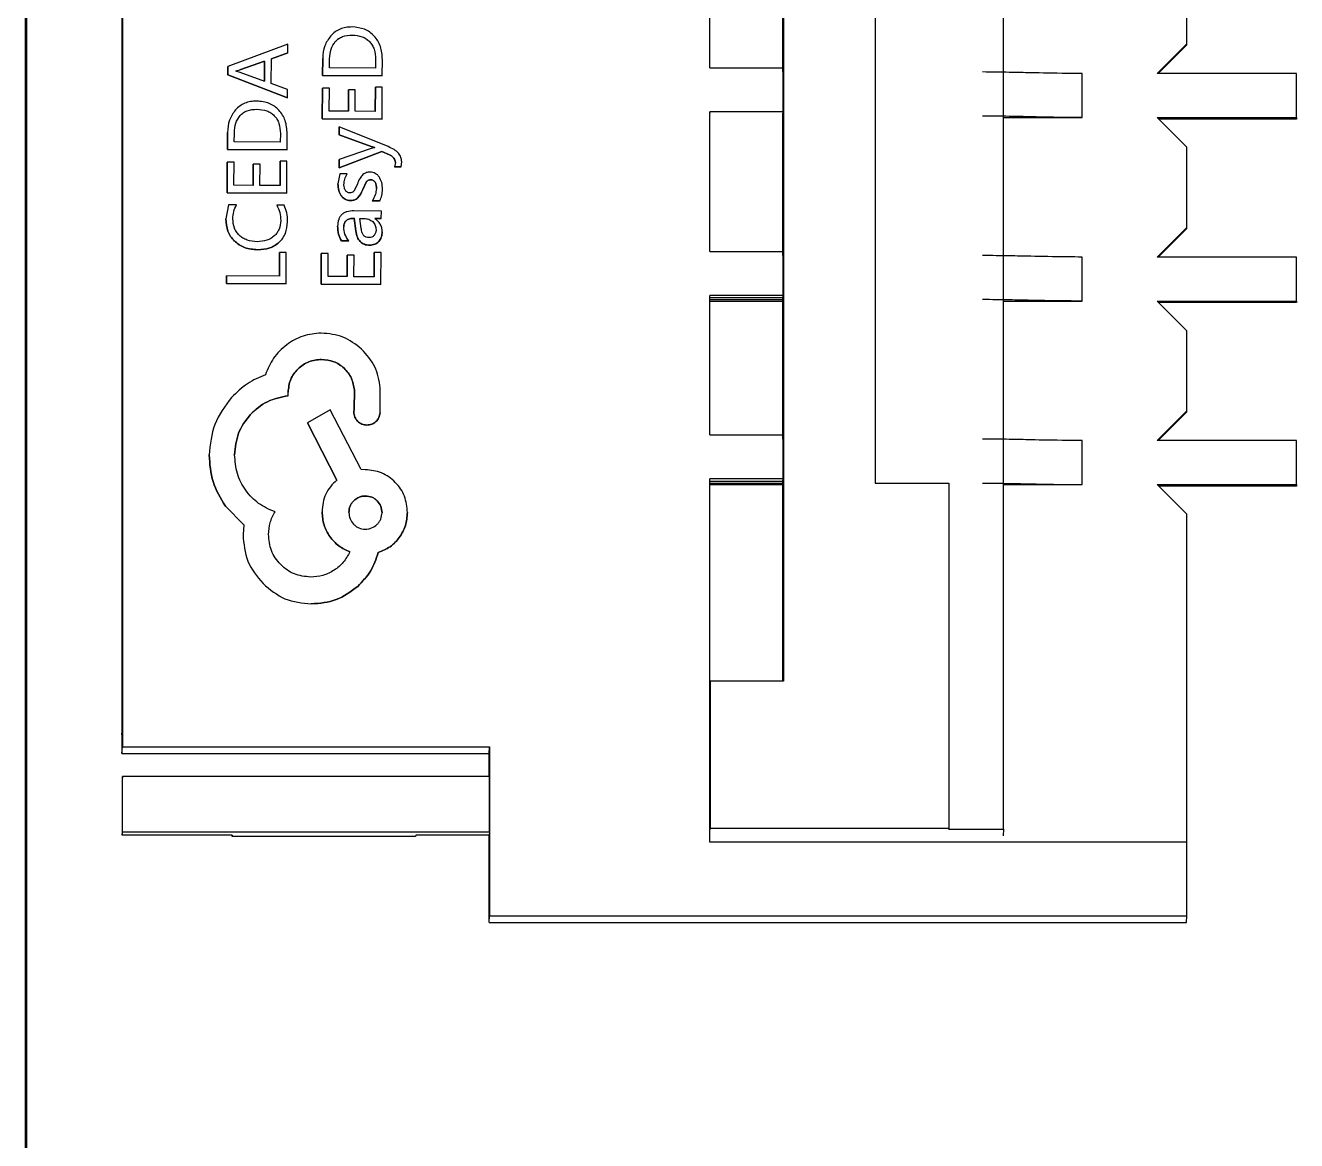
# Model space of a CAD drawing. Header units: millimetres. Extents: x 15 to 1184, y 5 to 836.
# Drawn here: x 843.424 to 846.887, y 626.594 to 629.631 of the extents above; entities that cross this region are included whole.
import ezdxf

# ---------------------------------------------------------------- set-up
doc = ezdxf.new("R2010")
doc.units = ezdxf.units.MM
doc.layers.get('0').update_dxf_attribs({"lineweight": 18})

msp = doc.modelspace()

# ---------------------------------------------------------------- linework, layer by layer
at = {"color": 7, "linetype": 'Continuous', "lineweight": 25}
for p, q in [((843.4282, 618.1935), (843.4277, 632.5938)), ((843.425, 632.5607), (843.4255, 618.1935)), ((846.0894, 627.4419), (846.0892, 631.9839)), ((843.6886, 631.7453), (843.6888, 627.6661)), ((843.6871, 631.7267), (843.6873, 627.6476)), ((843.6872, 631.6777), (843.6873, 627.6986)), ((843.6887, 627.7151), (843.6886, 631.6942)), ((845.4895, 631.5871), (845.4896, 627.8449)), ((843.4246, 620.7529), (843.4242, 631.5506)), ((845.7395, 631.0472), (845.7396, 628.3848)), ((845.2887, 629.5157), (845.2887, 629.8957)), ((845.4878, 629.5044), (845.4878, 629.8843)), ((846.5874, 629.8002), (846.5874, 629.5802)), ((844.3145, 629.6049), (844.3145, 629.6049)), ((844.139, 629.5799), (843.9759, 629.5191)), ((844.1389, 629.5567), (844.139, 629.5799)), ((844.2685, 629.5874), (844.2685, 629.5874)), ((844.3617, 629.5872), (844.3617, 629.5872)), ((846.5874, 629.5802), (846.5074, 629.5003)), ((846.5103, 629.5003), (846.5872, 629.5771)), ((846.5874, 629.5802), (846.5872, 629.5771)), ((844.0758, 629.5341), (844.008, 629.51)), ((844.008, 629.51), (844.0758, 629.5341)), ((844.0758, 629.5341), (844.0754, 629.4795)), ((844.0755, 629.4795), (844.0758, 629.5341)), ((844.0758, 629.5341), (844.0758, 629.5341)), ((844.0938, 629.4727), (844.0943, 629.5405)), ((844.1389, 629.5567), (844.0943, 629.5404)), ((844.0943, 629.5405), (844.1389, 629.5567)), ((844.1389, 629.5567), (844.1389, 629.5567)), ((844.2339, 629.4951), (844.2342, 629.5415)), ((844.2342, 629.5415), (844.2339, 629.4951)), ((844.2342, 629.5415), (844.2342, 629.5415)), ((844.2527, 629.516), (844.2529, 629.5406)), ((844.2529, 629.5406), (844.2529, 629.5406)), ((844.3783, 629.5387), (844.3782, 629.5151)), ((844.3783, 629.5387), (844.3782, 629.5151)), ((844.3783, 629.5387), (844.3783, 629.5387)), ((844.3966, 629.494), (844.3969, 629.5387)), ((843.9758, 629.4967), (843.9759, 629.5191)), ((843.9759, 629.5191), (843.9758, 629.4967)), ((844.138, 629.4336), (843.9758, 629.4967)), ((843.9758, 629.4967), (844.138, 629.4336)), ((843.9758, 629.4967), (843.9758, 629.4967)), ((843.9759, 629.5191), (843.9759, 629.5191)), ((843.9966, 629.5071), (844.008, 629.51)), ((843.9966, 629.5071), (844.008, 629.5043)), ((844.008, 629.5043), (844.0755, 629.4795)), ((844.3966, 629.494), (844.2339, 629.4951)), ((844.2339, 629.4951), (844.3966, 629.494)), ((844.2339, 629.4951), (844.2339, 629.4951)), ((844.3782, 629.5151), (844.2527, 629.516)), ((844.3966, 629.494), (844.3966, 629.494)), ((845.2887, 629.5157), (845.4887, 629.5157)), ((845.4887, 629.3958), (845.4887, 629.5157)), ((846.3032, 629.3803), (846.3032, 629.5003)), ((846.8874, 629.5003), (846.5074, 629.5003)), ((846.8874, 629.3803), (846.8874, 629.5003)), ((844.1382, 629.4568), (844.0938, 629.4727)), ((844.138, 629.4336), (844.1382, 629.4568)), ((844.233, 629.3769), (844.2336, 629.4607)), ((844.2336, 629.4607), (844.233, 629.3769)), ((844.2523, 629.4606), (844.2336, 629.4607)), ((844.2336, 629.4607), (844.2336, 629.4607)), ((844.2519, 629.3978), (844.2523, 629.4606)), ((844.304, 629.3974), (844.3044, 629.4556)), ((844.3044, 629.4556), (844.304, 629.3974)), ((844.323, 629.4555), (844.3044, 629.4556)), ((844.3044, 629.4556), (844.3044, 629.4556)), ((844.3226, 629.3973), (844.323, 629.4555)), ((844.3773, 629.3969), (844.3778, 629.4634)), ((844.3778, 629.4634), (844.3773, 629.3969)), ((844.3963, 629.4633), (844.3778, 629.4634)), ((844.3778, 629.4634), (844.3778, 629.4634)), ((844.3957, 629.3758), (844.3963, 629.4633)), ((844.138, 629.4336), (844.138, 629.4336)), ((844.009, 629.3855), (844.009, 629.3855)), ((844.0549, 629.4031), (844.0549, 629.403)), ((844.1022, 629.3853), (844.1022, 629.3853)), ((844.304, 629.3974), (844.2519, 629.3978)), ((844.3773, 629.3969), (844.3226, 629.3973)), ((845.2885, 629.3927), (845.2885, 629.3926)), ((845.4887, 629.3958), (845.2887, 629.3958)), ((845.2887, 629.0158), (845.2887, 629.3958)), ((845.4878, 629.3844), (845.4878, 629.3896)), ((845.4882, 629.3896), (845.4887, 629.3958)), ((844.3957, 629.3758), (844.233, 629.3769)), ((844.233, 629.3769), (844.233, 629.3769)), ((844.233, 629.3769), (844.3957, 629.3758)), ((844.2792, 629.3335), (844.2794, 629.3546)), ((844.2794, 629.3546), (844.2792, 629.3335)), ((844.4127, 629.301), (844.2794, 629.3546)), ((844.2794, 629.3546), (844.2794, 629.3546)), ((844.3957, 629.3758), (844.3957, 629.3758)), ((845.4878, 629.0045), (845.4878, 629.3844)), ((846.0893, 629.3803), (846.3032, 629.3803)), ((846.5074, 629.3803), (846.8874, 629.3803)), ((846.5074, 629.3803), (846.5875, 629.3003)), ((846.8871, 629.3762), (846.5116, 629.3762)), ((846.8874, 629.3803), (846.8871, 629.3762)), ((843.9743, 629.2933), (843.9746, 629.3397)), ((843.9746, 629.3397), (843.9743, 629.2933)), ((843.9746, 629.3397), (843.9746, 629.3397)), ((843.9932, 629.3141), (843.9934, 629.3387)), ((843.9934, 629.3387), (843.9934, 629.3387)), ((844.1188, 629.3369), (844.1186, 629.3132)), ((844.1188, 629.3368), (844.1186, 629.3132)), ((844.1188, 629.3369), (844.1188, 629.3368)), ((844.137, 629.2921), (844.1373, 629.3369)), ((844.3665, 629.3012), (844.2792, 629.3335)), ((844.2792, 629.3335), (844.3665, 629.3012)), ((844.2792, 629.3335), (844.2792, 629.3335)), ((844.137, 629.2921), (843.9743, 629.2933)), ((843.9743, 629.2933), (844.137, 629.2921)), ((843.9743, 629.2933), (843.9743, 629.2933)), ((844.1186, 629.3132), (843.9932, 629.3141)), ((844.137, 629.2921), (844.137, 629.2921)), ((844.3948, 629.2879), (844.2786, 629.2431)), ((844.2786, 629.2431), (844.3949, 629.2879)), ((844.3663, 629.2957), (844.2787, 629.2659)), ((844.3759, 629.2981), (844.3663, 629.2957)), ((844.3759, 629.2986), (844.3665, 629.3012)), ((844.3665, 629.3012), (844.3759, 629.2986)), ((844.3665, 629.3012), (844.3665, 629.3012)), ((844.4159, 629.2788), (844.3948, 629.2879)), ((844.3949, 629.2879), (844.3948, 629.2879)), ((844.3949, 629.2879), (844.4159, 629.2788)), ((846.5875, 629.3003), (846.5875, 629.0803)), ((843.9735, 629.175), (843.9741, 629.2588)), ((843.9741, 629.2588), (843.9735, 629.1751)), ((843.9928, 629.2587), (843.9741, 629.2588)), ((843.9741, 629.2588), (843.9741, 629.2588)), ((843.9923, 629.1959), (843.9928, 629.2587)), ((844.0444, 629.1955), (844.0448, 629.2537)), ((844.0448, 629.2537), (844.0444, 629.1956)), ((844.0635, 629.2536), (844.0448, 629.2537)), ((844.0448, 629.2537), (844.0448, 629.2537)), ((844.063, 629.1954), (844.0635, 629.2536)), ((844.1178, 629.195), (844.1182, 629.2615)), ((844.1182, 629.2615), (844.1178, 629.195)), ((844.1368, 629.2614), (844.1182, 629.2615)), ((844.1182, 629.2615), (844.1182, 629.2615)), ((844.1362, 629.1739), (844.1368, 629.2614)), ((844.2786, 629.2431), (844.2787, 629.2659)), ((844.2787, 629.2659), (844.2786, 629.2431)), ((844.2787, 629.2659), (844.2787, 629.2659)), ((844.4159, 629.2788), (844.4159, 629.2788)), ((844.4322, 629.2578), (844.4297, 629.2463)), ((844.4297, 629.2463), (844.4479, 629.2461)), ((844.4479, 629.2461), (844.4297, 629.2462)), ((844.4479, 629.2461), (844.4496, 629.2593)), ((844.281, 629.2269), (844.2756, 629.1994)), ((844.2786, 629.2431), (844.2786, 629.2431)), ((844.3008, 629.2268), (844.281, 629.2269)), ((844.3008, 629.2268), (844.3008, 629.2268)), ((844.0444, 629.1956), (843.9923, 629.1959)), ((844.1178, 629.195), (844.063, 629.1954)), ((844.2756, 629.1994), (844.2756, 629.1994)), ((844.2921, 629.1973), (844.2921, 629.1973)), ((844.3286, 629.1991), (844.3185, 629.1794)), ((844.3538, 629.2058), (844.3433, 629.1846)), ((844.3433, 629.1846), (844.3538, 629.2058)), ((844.3433, 629.1846), (844.3433, 629.1846)), ((844.3538, 629.2058), (844.3538, 629.2058)), ((844.3649, 629.211), (844.3649, 629.211)), ((844.3805, 629.1869), (844.3805, 629.1868)), ((844.3971, 629.1847), (844.3971, 629.1847)), ((843.9772, 629.1425), (843.9702, 629.104)), ((843.9735, 629.1751), (843.9735, 629.175)), ((843.9735, 629.1751), (844.1362, 629.1739)), ((844.1362, 629.1739), (843.9735, 629.175)), ((843.9991, 629.1423), (843.9772, 629.1425)), ((843.9991, 629.1423), (843.9991, 629.1423)), ((844.1362, 629.1739), (844.1362, 629.1739)), ((844.2846, 629.1672), (844.2846, 629.1672)), ((844.3093, 629.154), (844.3093, 629.1539)), ((844.3277, 629.1596), (844.3277, 629.1596)), ((844.3901, 629.1532), (844.369, 629.1534)), ((844.369, 629.1534), (844.3901, 629.1533)), ((844.369, 629.1534), (844.369, 629.1534)), ((844.3901, 629.1533), (844.3901, 629.1532)), ((844.1292, 629.1414), (844.1091, 629.1415)), ((844.1091, 629.1415), (844.1091, 629.1415)), ((844.394, 629.1256), (844.3192, 629.1262)), ((844.3938, 629.1053), (844.394, 629.1256)), ((843.9702, 629.104), (843.9702, 629.104)), ((843.9892, 629.1041), (843.9892, 629.104)), ((844.1197, 629.0995), (844.1197, 629.0994)), ((844.2748, 629.0845), (844.2748, 629.0845)), ((844.2913, 629.0824), (844.2913, 629.0824)), ((844.3245, 629.0713), (844.3199, 629.1058)), ((844.3199, 629.1058), (844.3245, 629.0713)), ((844.3199, 629.1058), (844.3199, 629.1058)), ((844.3355, 629.1057), (844.3466, 629.1056)), ((844.339, 629.0785), (844.3355, 629.1057)), ((844.3355, 629.1056), (844.3466, 629.1056)), ((844.3466, 629.1056), (844.3466, 629.1056)), ((844.3703, 629.0967), (844.3703, 629.0967)), ((844.3938, 629.1052), (844.3758, 629.1054)), ((844.3758, 629.1054), (844.3938, 629.1053)), ((844.3796, 629.0745), (844.3796, 629.0745)), ((844.3938, 629.1053), (844.3938, 629.1052)), ((846.5875, 629.0803), (846.5075, 629.0004)), ((846.5103, 629.0004), (846.5872, 629.0772)), ((846.5875, 629.0803), (846.5872, 629.0772)), ((843.9938, 629.0441), (843.9938, 629.044)), ((844.1158, 629.0406), (844.1158, 629.0406)), ((844.3051, 629.0442), (844.2853, 629.0444)), ((844.2853, 629.0444), (844.3051, 629.0443)), ((844.2853, 629.0444), (844.2853, 629.0444)), ((844.3051, 629.0443), (844.3051, 629.0442)), ((844.3245, 629.0713), (844.3245, 629.0713)), ((844.387, 629.0423), (844.387, 629.0423)), ((844.3963, 629.0691), (844.3963, 629.0691)), ((844.0568, 629.0201), (844.0568, 629.0201)), ((844.116, 628.9482), (844.1165, 629.013)), ((844.1165, 629.013), (844.116, 628.9483)), ((844.135, 629.0129), (844.1165, 629.013)), ((844.1165, 629.013), (844.1165, 629.013)), ((844.1344, 628.9271), (844.135, 629.0129)), ((844.2298, 628.9264), (844.2304, 629.0102)), ((844.2304, 629.0102), (844.2298, 628.9265)), ((844.2492, 629.0101), (844.2304, 629.0102)), ((844.2304, 629.0102), (844.2304, 629.0102)), ((844.2487, 628.9473), (844.2492, 629.0101)), ((844.3008, 628.9469), (844.3012, 629.0051)), ((844.3012, 629.0051), (844.3008, 628.9469)), ((844.3198, 629.005), (844.3012, 629.0051)), ((844.3012, 629.0051), (844.3012, 629.0051)), ((844.3194, 628.9468), (844.3198, 629.005)), ((844.3622, 629.0325), (844.3622, 629.0325)), ((844.3741, 628.9464), (844.3746, 629.0129)), ((844.3746, 629.0129), (844.3741, 628.9464)), ((844.3932, 629.0128), (844.3746, 629.0129)), ((844.3746, 629.0129), (844.3746, 629.0129)), ((844.3925, 628.9253), (844.3932, 629.0128)), ((845.2887, 629.0158), (845.4887, 629.0158)), ((845.4887, 628.8959), (845.4887, 629.0158)), ((846.3032, 628.8804), (846.3032, 629.0004)), ((846.8875, 629.0004), (846.5075, 629.0004)), ((846.8875, 628.8804), (846.8875, 629.0004)), ((843.9717, 628.9283), (843.9719, 628.9493)), ((843.9719, 628.9493), (843.9717, 628.9283)), ((844.116, 628.9483), (843.9719, 628.9493)), ((843.9719, 628.9493), (843.9719, 628.9493)), ((844.3008, 628.9469), (844.2487, 628.9473)), ((844.3741, 628.9464), (844.3194, 628.9468)), ((844.1344, 628.9271), (843.9717, 628.9283)), ((843.9717, 628.9283), (843.9717, 628.9283)), ((843.9717, 628.9283), (844.1344, 628.9271)), ((844.1344, 628.9271), (844.1344, 628.9271)), ((844.2298, 628.9265), (844.2298, 628.9264)), ((844.2298, 628.9265), (844.3925, 628.9253)), ((844.3925, 628.9253), (844.2298, 628.9264)), ((844.3925, 628.9253), (844.3925, 628.9253)), ((845.2885, 628.8928), (845.2885, 628.8927)), ((845.4887, 628.8959), (845.2887, 628.8959)), ((845.2887, 628.516), (845.2887, 628.8959)), ((845.2887, 628.8897), (845.4882, 628.8897)), ((845.2887, 628.8845), (845.4878, 628.8845)), ((845.2887, 628.8804), (845.4878, 628.8804)), ((845.4878, 628.8845), (845.4878, 628.8897)), ((845.4878, 628.5046), (845.4878, 628.8845)), ((845.4882, 628.8897), (845.4887, 628.8959)), ((846.0893, 628.8804), (846.3032, 628.8804)), ((846.5075, 628.8804), (846.8875, 628.8804)), ((846.5075, 628.8804), (846.5875, 628.8004)), ((846.8871, 628.8763), (846.5116, 628.8763)), ((846.8875, 628.8804), (846.8871, 628.8763)), ((846.5875, 628.8004), (846.5875, 628.5804)), ((844.2309, 628.7215), (844.2309, 628.7215)), ((844.1399, 628.6227), (844.14, 628.6319)), ((844.1399, 628.6227), (844.1399, 628.6227)), ((844.14, 628.6319), (844.14, 628.6319)), ((844.3201, 628.5855), (844.3205, 628.6376)), ((844.3205, 628.6376), (844.3201, 628.5856)), ((844.3205, 628.6376), (844.3205, 628.6376)), ((844.3906, 628.5758), (844.3911, 628.644)), ((844.2542, 628.5837), (844.1926, 628.5483)), ((844.3386, 628.4212), (844.2542, 628.5837)), ((844.3201, 628.5856), (844.3189, 628.5786)), ((844.3189, 628.5786), (844.3201, 628.5855)), ((844.3189, 628.5786), (844.3189, 628.5786)), ((844.3201, 628.5856), (844.3201, 628.5855)), ((844.3906, 628.5758), (844.3906, 628.5758)), ((846.5875, 628.5804), (846.5075, 628.5005)), ((846.5103, 628.5005), (846.5872, 628.5774)), ((846.5875, 628.5804), (846.5872, 628.5774)), ((844.2725, 628.3927), (844.1926, 628.5483)), ((844.1926, 628.5483), (844.2725, 628.3927)), ((844.1926, 628.5483), (844.1926, 628.5483)), ((844.3545, 628.5425), (844.3545, 628.5425)), ((845.2887, 628.516), (845.4887, 628.516)), ((845.4887, 628.396), (845.4887, 628.516)), ((846.3032, 628.3805), (846.3032, 628.5005)), ((846.8875, 628.5005), (846.5075, 628.5005)), ((846.8875, 628.3805), (846.8875, 628.5005)), ((843.9248, 628.4611), (843.9248, 628.4611)), ((844.3502, 628.4211), (844.3386, 628.4212)), ((845.2885, 628.3929), (845.2885, 628.3928)), ((845.4887, 628.396), (845.2887, 628.396)), ((845.2888, 627.8346), (845.2887, 628.396)), ((845.2887, 628.3898), (845.4882, 628.3898)), ((845.2887, 628.3846), (845.4878, 628.3846)), ((845.2887, 628.3805), (845.4878, 628.3805)), ((845.4878, 628.3846), (845.4878, 628.3898)), ((845.4878, 627.8449), (845.4878, 628.3846)), ((845.4882, 628.3898), (845.4887, 628.396)), ((845.7396, 628.3848), (845.9396, 628.3848)), ((845.9396, 628.3848), (845.9396, 627.445)), ((846.0893, 628.3805), (846.3032, 628.3805)), ((846.5075, 628.3805), (846.8875, 628.3805)), ((846.5075, 628.3805), (846.5875, 628.3005)), ((846.8875, 628.3805), (846.8871, 628.3764)), ((846.8871, 628.3764), (846.5116, 628.3764)), ((844.0195, 628.2708), (843.9689, 628.322)), ((843.9689, 628.322), (844.0195, 628.2708)), ((843.9689, 628.322), (843.9689, 628.322)), ((844.1042, 628.306), (844.1042, 628.306)), ((844.3054, 628.3046), (844.3054, 628.3046)), ((844.3957, 628.304), (844.3957, 628.304)), ((846.5875, 628.3005), (846.5875, 627.3407)), ((844.0195, 628.2708), (844.017, 628.2442)), ((844.3856, 628.1953), (844.3856, 628.1953)), ((844.3295, 628.1032), (844.3295, 628.1032)), ((845.2896, 627.8449), (845.2888, 627.8346)), ((845.2888, 627.4347), (845.2888, 627.8346)), ((845.2896, 627.8449), (845.2896, 627.445)), ((845.4896, 627.8449), (845.2896, 627.8449)), ((843.6873, 627.6986), (843.6887, 627.7151)), ((843.6873, 627.6476), (843.6888, 627.6661)), ((843.6888, 627.6661), (844.6888, 627.6661)), ((844.6873, 627.6476), (844.6888, 627.6661)), ((844.6888, 627.6661), (844.6888, 627.2062)), ((843.6873, 627.6476), (844.6873, 627.6476)), ((844.6873, 627.585), (844.6873, 627.6476)), ((843.6883, 627.585), (843.6875, 627.5757)), ((843.6883, 627.435), (843.6883, 627.585)), ((844.6883, 627.585), (843.6883, 627.585)), ((844.6883, 627.435), (844.6883, 627.585)), ((843.6875, 627.5757), (843.6875, 627.4257)), ((843.6875, 627.4257), (843.6883, 627.435)), ((843.9875, 627.4257), (843.6875, 627.4257)), ((843.6883, 627.435), (844.6883, 627.435)), ((843.9875, 627.4257), (843.9872, 627.4216)), ((843.9872, 627.4216), (843.9872, 627.4257)), ((844.4872, 627.4216), (843.9872, 627.4216)), ((844.4875, 627.4257), (844.4872, 627.4216)), ((844.6875, 627.4257), (844.4875, 627.4257)), ((844.6873, 627.1876), (844.6873, 627.4257)), ((844.6883, 627.435), (844.6875, 627.4257)), ((845.2888, 627.4347), (845.2896, 627.445)), ((845.2888, 627.4062), (845.2888, 627.4347)), ((845.2896, 627.445), (845.9396, 627.445)), ((845.9396, 627.445), (845.9394, 627.4419)), ((845.9394, 627.4419), (846.0894, 627.4419)), ((846.0894, 627.4419), (846.0879, 627.4233)), ((846.5888, 627.4062), (845.2888, 627.4062)), ((846.5888, 627.2062), (846.5888, 627.4062)), ((844.6873, 627.1876), (844.6888, 627.2062)), ((844.6888, 627.2062), (846.5888, 627.2062)), ((846.5873, 627.1876), (846.5888, 627.2062)), ((844.6873, 627.1876), (846.5873, 627.1876))]:
    msp.add_line(p, q, dxfattribs=at)
for points, knots in [([(844.3141, 629.627), (844.3083, 629.6268), (844.2972, 629.6264), (844.2815, 629.6217), (844.2674, 629.6141), (844.2599, 629.6066), (844.2562, 629.6029)], [0, 0, 0, 0, 0.01724146, 0.03327334, 0.04883723, 0.06474031, 0.06474031, 0.06474031, 0.06474031]), ([(844.3745, 629.6021), (844.3706, 629.6059), (844.3628, 629.6134), (844.3428, 629.6243), (844.3257, 629.6259), (844.3141, 629.627)], [0, 0, 0, 0, 0.01640143, 0.03259281, 0.06725803, 0.06725803, 0.06725803, 0.06725803]), ([(844.2562, 629.6029), (844.2498, 629.5941), (844.2367, 629.5757), (844.235, 629.5532), (844.2342, 629.5415)], [0, 0, 0, 0, 0.03206141, 0.06645877, 0.06645877, 0.06645877, 0.06645877]), ([(844.2685, 629.5874), (844.2714, 629.5902), (844.277, 629.5957), (844.2924, 629.6034), (844.3054, 629.6043), (844.3145, 629.6049)], [0, 0, 0, 0, 0.01176273, 0.02372915, 0.05065681, 0.05065681, 0.05065681, 0.05065681]), ([(844.2685, 629.5874), (844.2713, 629.5901), (844.277, 629.5957), (844.2924, 629.6034), (844.3054, 629.6043), (844.3145, 629.6049)], [0, 0, 0, 0, 0.01176288, 0.02372936, 0.05065675, 0.05065675, 0.05065675, 0.05065675]), ([(844.3145, 629.6049), (844.3236, 629.6042), (844.3369, 629.6031), (844.3526, 629.5954), (844.3587, 629.5899), (844.3617, 629.5872)], [0, 0, 0, 0, 0.02728203, 0.03959561, 0.05172043, 0.05172043, 0.05172043, 0.05172043]), ([(844.3145, 629.6049), (844.3237, 629.6042), (844.337, 629.6031), (844.3528, 629.5954), (844.3587, 629.5899), (844.3617, 629.5872)], [0, 0, 0, 0, 0.0274799, 0.03974947, 0.05175912, 0.05175912, 0.05175912, 0.05175912]), ([(844.3969, 629.5387), (844.396, 629.5507), (844.3948, 629.5682), (844.385, 629.5892), (844.378, 629.5978), (844.3745, 629.6021)], [0, 0, 0, 0, 0.03565333, 0.05219498, 0.06870142, 0.06870142, 0.06870142, 0.06870142]), ([(844.2529, 629.5406), (844.2535, 629.5496), (844.2545, 629.5666), (844.264, 629.5807), (844.2685, 629.5874)], [0, 0, 0, 0, 0.0264608, 0.05028764, 0.05028764, 0.05028764, 0.05028764]), ([(844.3617, 629.5872), (844.3643, 629.5841), (844.3696, 629.5779), (844.3769, 629.5617), (844.3777, 629.5481), (844.3783, 629.5387)], [0, 0, 0, 0, 0.01209559, 0.0245394, 0.05251014, 0.05251014, 0.05251014, 0.05251014]), ([(844.3617, 629.5872), (844.3643, 629.5841), (844.3696, 629.5778), (844.3769, 629.5617), (844.3777, 629.5481), (844.3783, 629.5387)], [0, 0, 0, 0, 0.01209559, 0.0245394, 0.05251014, 0.05251014, 0.05251014, 0.05251014]), ([(846.3032, 629.5003), (846.2897, 629.5003), (846.2346, 629.5006), (846.1719, 629.502), (846.1078, 629.5035), (846.0571, 629.5041), (846.0319, 629.5044)], [0, 0, 0, 0, 0.0331868, 0.1354725, 0.2036006, 0.2712682, 0.2712682, 0.2712682, 0.2712682]), ([(844.0545, 629.4251), (844.0488, 629.4249), (844.0377, 629.4245), (844.0219, 629.4198), (844.0078, 629.4122), (844.0004, 629.4048), (843.9966, 629.401)], [0, 0, 0, 0, 0.01724146, 0.03327334, 0.04883723, 0.06474031, 0.06474031, 0.06474031, 0.06474031]), ([(844.115, 629.4002), (844.111, 629.404), (844.1032, 629.4115), (844.0832, 629.4224), (844.0662, 629.424), (844.0545, 629.4251)], [0, 0, 0, 0, 0.01640143, 0.03259281, 0.06725803, 0.06725803, 0.06725803, 0.06725803]), ([(843.9966, 629.401), (843.9903, 629.3922), (843.9771, 629.3739), (843.9755, 629.3513), (843.9746, 629.3397)], [0, 0, 0, 0, 0.03206141, 0.06645877, 0.06645877, 0.06645877, 0.06645877]), ([(843.9934, 629.3387), (843.9939, 629.3477), (843.995, 629.3647), (844.0045, 629.3789), (844.009, 629.3855)], [0, 0, 0, 0, 0.0264608, 0.05028764, 0.05028764, 0.05028764, 0.05028764]), ([(844.009, 629.3855), (844.0118, 629.3883), (844.0175, 629.3938), (844.0328, 629.4016), (844.0459, 629.4024), (844.0549, 629.4031)], [0, 0, 0, 0, 0.01176273, 0.02372915, 0.05065681, 0.05065681, 0.05065681, 0.05065681]), ([(844.009, 629.3855), (844.0118, 629.3883), (844.0175, 629.3938), (844.0328, 629.4015), (844.0459, 629.4024), (844.0549, 629.403)], [0, 0, 0, 0, 0.01176288, 0.02372936, 0.05065675, 0.05065675, 0.05065675, 0.05065675]), ([(844.0549, 629.4031), (844.0641, 629.4023), (844.0774, 629.4012), (844.0931, 629.3935), (844.0991, 629.388), (844.1022, 629.3853)], [0, 0, 0, 0, 0.02728203, 0.03959561, 0.05172043, 0.05172043, 0.05172043, 0.05172043]), ([(844.0549, 629.403), (844.0642, 629.4023), (844.0775, 629.4012), (844.0932, 629.3935), (844.0992, 629.388), (844.1022, 629.3853)], [0, 0, 0, 0, 0.0274799, 0.03974947, 0.05175912, 0.05175912, 0.05175912, 0.05175912]), ([(844.1022, 629.3853), (844.1048, 629.3823), (844.11, 629.376), (844.1173, 629.3598), (844.1182, 629.3463), (844.1188, 629.3369)], [0, 0, 0, 0, 0.01209559, 0.0245394, 0.05251014, 0.05251014, 0.05251014, 0.05251014]), ([(844.1373, 629.3369), (844.1365, 629.3488), (844.1352, 629.3663), (844.1254, 629.3874), (844.1185, 629.3959), (844.115, 629.4002)], [0, 0, 0, 0, 0.03565333, 0.05219498, 0.06870142, 0.06870142, 0.06870142, 0.06870142]), ([(846.3032, 629.3803), (846.2895, 629.3804), (846.2617, 629.3805), (846.2129, 629.3811), (846.1628, 629.3822), (846.1077, 629.3836), (846.0571, 629.3841), (846.0319, 629.3844)], [0, 0, 0, 0, 0.0334349, 0.0684385, 0.1357622, 0.203745, 0.2712683, 0.2712683, 0.2712683, 0.2712683]), ([(844.4496, 629.2593), (844.4492, 629.2636), (844.4482, 629.2723), (844.4404, 629.2841), (844.4283, 629.294), (844.4182, 629.2985), (844.4127, 629.301)], [0, 0, 0, 0, 0.01294304, 0.02613535, 0.04119885, 0.05925815, 0.05925815, 0.05925815, 0.05925815]), ([(844.4322, 629.2578), (844.4319, 629.26), (844.4314, 629.2643), (844.428, 629.2702), (844.4227, 629.2752), (844.4183, 629.2775), (844.4159, 629.2788)], [0, 0, 0, 0, 0.00658238, 0.01304474, 0.02002692, 0.02804529, 0.02804529, 0.02804529, 0.02804529]), ([(844.4159, 629.2788), (844.4183, 629.2776), (844.4227, 629.2752), (844.428, 629.2703), (844.4314, 629.2643), (844.4319, 629.26), (844.4322, 629.2578)], [0, 0, 0, 0, 0.00801837, 0.01500055, 0.02146291, 0.02804529, 0.02804529, 0.02804529, 0.02804529]), ([(844.2921, 629.1973), (844.2926, 629.2026), (844.2935, 629.213), (844.2984, 629.2222), (844.3008, 629.2268)], [0, 0, 0, 0, 0.01571542, 0.03101319, 0.03101319, 0.03101319, 0.03101319]), ([(844.3438, 629.2252), (844.341, 629.2219), (844.3345, 629.2141), (844.3307, 629.2045), (844.3286, 629.1991)], [0, 0, 0, 0, 0.01307885, 0.030488, 0.030488, 0.030488, 0.030488]), ([(844.3631, 629.2319), (844.3595, 629.2316), (844.3525, 629.2311), (844.3467, 629.2271), (844.3438, 629.2252)], [0, 0, 0, 0, 0.01064178, 0.02073563, 0.02073563, 0.02073563, 0.02073563]), ([(844.3881, 629.2187), (844.3865, 629.2206), (844.3834, 629.2244), (844.3773, 629.2285), (844.3705, 629.2312), (844.3656, 629.2317), (844.3631, 629.2319)], [0, 0, 0, 0, 0.00753237, 0.01467195, 0.02181882, 0.0293719, 0.0293719, 0.0293719, 0.0293719]), ([(844.3971, 629.1847), (844.3969, 629.191), (844.3964, 629.203), (844.3908, 629.2136), (844.3881, 629.2187)], [0, 0, 0, 0, 0.0186301, 0.03553176, 0.03553176, 0.03553176, 0.03553176]), ([(844.2846, 629.1672), (844.282, 629.172), (844.2767, 629.1821), (844.276, 629.1935), (844.2756, 629.1994)], [0, 0, 0, 0, 0.01620642, 0.03388333, 0.03388333, 0.03388333, 0.03388333]), ([(844.2756, 629.1994), (844.276, 629.1935), (844.2767, 629.1821), (844.282, 629.172), (844.2846, 629.1672)], [0, 0, 0, 0, 0.01767691, 0.03388333, 0.03388333, 0.03388333, 0.03388333]), ([(844.2964, 629.1813), (844.2952, 629.1836), (844.2926, 629.1886), (844.2923, 629.1943), (844.2921, 629.1973)], [0, 0, 0, 0, 0.0078253, 0.01681888, 0.01681888, 0.01681888, 0.01681888]), ([(844.3076, 629.175), (844.3065, 629.1751), (844.3043, 629.1753), (844.3013, 629.1766), (844.2985, 629.1786), (844.2971, 629.1803), (844.2964, 629.1813)], [0, 0, 0, 0, 0.00335116, 0.00657365, 0.00985597, 0.01337706, 0.01337706, 0.01337706, 0.01337706]), ([(844.3185, 629.1794), (844.3177, 629.1787), (844.3163, 629.1774), (844.3127, 629.1755), (844.3097, 629.1752), (844.3076, 629.175)], [0, 0, 0, 0, 0.00293664, 0.00583669, 0.01198148, 0.01198148, 0.01198148, 0.01198148]), ([(844.3433, 629.1846), (844.3411, 629.1792), (844.3372, 629.17), (844.3305, 629.1626), (844.3277, 629.1596)], [0, 0, 0, 0, 0.0173077, 0.02964565, 0.02964565, 0.02964565, 0.02964565]), ([(844.3277, 629.1596), (844.3305, 629.1627), (844.3372, 629.17), (844.3411, 629.1792), (844.3433, 629.1846)], [0, 0, 0, 0, 0.01233724, 0.02964569, 0.02964569, 0.02964569, 0.02964569]), ([(844.3649, 629.211), (844.3639, 629.2109), (844.3618, 629.2107), (844.3588, 629.2097), (844.3561, 629.2081), (844.3546, 629.2066), (844.3538, 629.2058)], [0, 0, 0, 0, 0.00319867, 0.0062722, 0.0093613, 0.01260466, 0.01260466, 0.01260466, 0.01260466]), ([(844.3538, 629.2058), (844.3546, 629.2066), (844.3561, 629.2081), (844.3588, 629.2097), (844.3618, 629.2108), (844.3639, 629.2109), (844.3649, 629.211)], [0, 0, 0, 0, 0.00324336, 0.00633246, 0.00940599, 0.01260466, 0.01260466, 0.01260466, 0.01260466]), ([(844.3805, 629.1868), (844.3804, 629.1902), (844.3802, 629.1963), (844.3777, 629.2033), (844.3746, 629.2072), (844.3718, 629.2092), (844.3686, 629.2106), (844.3662, 629.2108), (844.3649, 629.211)], [0, 0, 0, 0, 0.01022866, 0.0182035, 0.02166797, 0.02501641, 0.02846133, 0.03219884, 0.03219884, 0.03219884, 0.03219884]), ([(844.3649, 629.211), (844.3662, 629.2109), (844.3686, 629.2106), (844.3719, 629.2092), (844.3746, 629.2072), (844.3777, 629.2033), (844.3802, 629.1963), (844.3804, 629.1903), (844.3805, 629.1869)], [0, 0, 0, 0, 0.00373748, 0.00718237, 0.01053076, 0.01399521, 0.02197014, 0.03219907, 0.03219907, 0.03219907, 0.03219907]), ([(844.3805, 629.1869), (844.3798, 629.181), (844.3785, 629.169), (844.3722, 629.1587), (844.369, 629.1534)], [0, 0, 0, 0, 0.01758424, 0.03578886, 0.03578886, 0.03578886, 0.03578886]), ([(844.3901, 629.1533), (844.392, 629.1581), (844.3961, 629.1682), (844.3968, 629.1791), (844.3971, 629.1847)], [0, 0, 0, 0, 0.01561032, 0.03246362, 0.03246362, 0.03246362, 0.03246362]), ([(843.9892, 629.1041), (843.9896, 629.1109), (843.9905, 629.1243), (843.9963, 629.1364), (843.9991, 629.1423)], [0, 0, 0, 0, 0.02026367, 0.03991075, 0.03991075, 0.03991075, 0.03991075]), ([(844.3093, 629.1539), (844.3069, 629.1542), (844.3021, 629.1546), (844.2954, 629.1573), (844.2894, 629.1615), (844.2862, 629.1652), (844.2846, 629.1672)], [0, 0, 0, 0, 0.00732299, 0.01434266, 0.02144682, 0.02901027, 0.02901027, 0.02901027, 0.02901027]), ([(844.2846, 629.1672), (844.2862, 629.1653), (844.2894, 629.1615), (844.2954, 629.1574), (844.3021, 629.1547), (844.3069, 629.1542), (844.3093, 629.154)], [0, 0, 0, 0, 0.00756345, 0.01466761, 0.02168729, 0.02901027, 0.02901027, 0.02901027, 0.02901027]), ([(844.3277, 629.1596), (844.325, 629.158), (844.3193, 629.1547), (844.3127, 629.1542), (844.3093, 629.1539)], [0, 0, 0, 0, 0.00946347, 0.01953288, 0.01953288, 0.01953288, 0.01953288]), ([(844.3093, 629.154), (844.3127, 629.1542), (844.3193, 629.1547), (844.325, 629.158), (844.3277, 629.1596)], [0, 0, 0, 0, 0.0100713, 0.01953293, 0.01953293, 0.01953293, 0.01953293]), ([(844.1091, 629.1415), (844.1122, 629.1352), (844.1187, 629.1219), (844.1194, 629.1071), (844.1197, 629.0995)], [0, 0, 0, 0, 0.0211275, 0.04386655, 0.04386655, 0.04386655, 0.04386655]), ([(844.1384, 629.0963), (844.1382, 629.1047), (844.1378, 629.1203), (844.1319, 629.1347), (844.1292, 629.1414)], [0, 0, 0, 0, 0.02493208, 0.046407, 0.046407, 0.046407, 0.046407]), ([(844.3192, 629.1262), (844.3126, 629.1259), (844.3033, 629.1254), (844.2923, 629.1208), (844.2858, 629.1162), (844.2808, 629.1101), (844.2758, 629.0997), (844.2752, 629.0907), (844.2748, 629.0845)], [0, 0, 0, 0, 0.01950028, 0.02777246, 0.03550273, 0.04314166, 0.05115527, 0.06977172, 0.06977172, 0.06977172, 0.06977172]), ([(843.9938, 629.044), (843.9901, 629.0481), (843.9829, 629.0561), (843.9726, 629.076), (843.9712, 629.0926), (843.9702, 629.104)], [0, 0, 0, 0, 0.01638073, 0.03241091, 0.06606671, 0.06606671, 0.06606671, 0.06606671]), ([(843.9702, 629.104), (843.9712, 629.0927), (843.9726, 629.076), (843.9829, 629.0562), (843.9901, 629.0481), (843.9938, 629.0441)], [0, 0, 0, 0, 0.0336558, 0.04968598, 0.06606671, 0.06606671, 0.06606671, 0.06606671]), ([(844.0069, 629.0596), (844.0042, 629.0626), (843.9987, 629.0685), (843.9909, 629.0831), (843.9899, 629.0956), (843.9892, 629.1041)], [0, 0, 0, 0, 0.01213691, 0.02403415, 0.04917835, 0.04917835, 0.04917835, 0.04917835]), ([(844.1197, 629.0995), (844.1189, 629.0915), (844.1177, 629.0798), (844.1101, 629.0661), (844.1049, 629.0606), (844.1023, 629.0578)], [0, 0, 0, 0, 0.02360719, 0.03486376, 0.04639883, 0.04639883, 0.04639883, 0.04639883]), ([(844.1158, 629.0406), (844.1192, 629.0442), (844.1261, 629.0514), (844.136, 629.0698), (844.1374, 629.0855), (844.1384, 629.0963)], [0, 0, 0, 0, 0.01495138, 0.02979507, 0.06180803, 0.06180803, 0.06180803, 0.06180803]), ([(844.2853, 629.0444), (844.2822, 629.0505), (844.2758, 629.0631), (844.2751, 629.0772), (844.2748, 629.0845)], [0, 0, 0, 0, 0.02032469, 0.04192096, 0.04192096, 0.04192096, 0.04192096]), ([(844.2748, 629.0845), (844.2751, 629.0772), (844.2758, 629.0631), (844.2822, 629.0505), (844.2853, 629.0444)], [0, 0, 0, 0, 0.02159627, 0.04192096, 0.04192096, 0.04192096, 0.04192096]), ([(844.3199, 629.1058), (844.3158, 629.1056), (844.3099, 629.1054), (844.3028, 629.1028), (844.2987, 629.1002), (844.2954, 629.0968), (844.2922, 629.0911), (844.2917, 629.086), (844.2913, 629.0824)], [0, 0, 0, 0, 0.0124164, 0.01761694, 0.02237297, 0.02693202, 0.0315732, 0.04206737, 0.04206737, 0.04206737, 0.04206737]), ([(844.2913, 629.0824), (844.2917, 629.086), (844.2922, 629.0911), (844.2954, 629.0969), (844.2987, 629.1002), (844.3028, 629.1028), (844.3099, 629.1054), (844.3158, 629.1056), (844.3199, 629.1058)], [0, 0, 0, 0, 0.01049416, 0.01513535, 0.0196944, 0.02445043, 0.02965096, 0.04206736, 0.04206736, 0.04206736, 0.04206736]), ([(844.3051, 629.0443), (844.3011, 629.0501), (844.2931, 629.0617), (844.2919, 629.0756), (844.2913, 629.0824)], [0, 0, 0, 0, 0.02105994, 0.04131827, 0.04131827, 0.04131827, 0.04131827]), ([(844.346, 629.0587), (844.3444, 629.0612), (844.3407, 629.0673), (844.3396, 629.0743), (844.339, 629.0785)], [0, 0, 0, 0, 0.00888873, 0.02118689, 0.02118689, 0.02118689, 0.02118689]), ([(844.3466, 629.1056), (844.3511, 629.1052), (844.3598, 629.1043), (844.3669, 629.0992), (844.3703, 629.0967)], [0, 0, 0, 0, 0.01324535, 0.02573255, 0.02573255, 0.02573255, 0.02573255]), ([(844.3466, 629.1056), (844.3511, 629.1051), (844.3598, 629.1043), (844.3669, 629.0992), (844.3703, 629.0967)], [0, 0, 0, 0, 0.01324535, 0.02573255, 0.02573255, 0.02573255, 0.02573255]), ([(844.3703, 629.0967), (844.3729, 629.0935), (844.3783, 629.0871), (844.3792, 629.0787), (844.3796, 629.0745)], [0, 0, 0, 0, 0.01216379, 0.02462754, 0.02462754, 0.02462754, 0.02462754]), ([(844.3703, 629.0967), (844.3729, 629.0935), (844.3783, 629.0871), (844.3792, 629.0787), (844.3796, 629.0745)], [0, 0, 0, 0, 0.01216445, 0.02462743, 0.02462743, 0.02462743, 0.02462743]), ([(844.3796, 629.0745), (844.3794, 629.0715), (844.3789, 629.0659), (844.3758, 629.0612), (844.3743, 629.059)], [0, 0, 0, 0, 0.0087915, 0.01669236, 0.01669236, 0.01669236, 0.01669236]), ([(844.3963, 629.0691), (844.3961, 629.0728), (844.3956, 629.08), (844.3915, 629.09), (844.3849, 629.0986), (844.3789, 629.1027), (844.3758, 629.1048)], [0, 0, 0, 0, 0.01110992, 0.02149589, 0.03193711, 0.04320131, 0.04320131, 0.04320131, 0.04320131]), ([(843.9938, 629.0441), (843.9979, 629.0404), (844.0062, 629.0331), (844.0271, 629.0227), (844.0447, 629.0212), (844.0568, 629.0201)], [0, 0, 0, 0, 0.01654349, 0.03313276, 0.06912091, 0.06912091, 0.06912091, 0.06912091]), ([(844.0568, 629.0201), (844.0447, 629.0211), (844.0271, 629.0227), (844.0062, 629.0331), (843.9979, 629.0404), (843.9938, 629.044)], [0, 0, 0, 0, 0.03598815, 0.05257742, 0.06912091, 0.06912091, 0.06912091, 0.06912091]), ([(844.0557, 629.0422), (844.0464, 629.0429), (844.0327, 629.044), (844.0165, 629.0516), (844.0101, 629.0569), (844.0069, 629.0596)], [0, 0, 0, 0, 0.02794648, 0.0405986, 0.05301533, 0.05301533, 0.05301533, 0.05301533]), ([(844.1023, 629.0578), (844.0992, 629.0554), (844.0929, 629.0504), (844.0774, 629.0436), (844.0646, 629.0427), (844.0557, 629.0422)], [0, 0, 0, 0, 0.0118102, 0.0238182, 0.05017289, 0.05017289, 0.05017289, 0.05017289]), ([(844.1158, 629.0406), (844.1119, 629.0374), (844.104, 629.0309), (844.0844, 629.022), (844.0681, 629.0209), (844.0568, 629.0201)], [0, 0, 0, 0, 0.0151006, 0.03038859, 0.06386275, 0.06386275, 0.06386275, 0.06386275]), ([(844.0568, 629.0201), (844.0681, 629.0209), (844.0844, 629.022), (844.104, 629.031), (844.1119, 629.0374), (844.1158, 629.0406)], [0, 0, 0, 0, 0.03347417, 0.04876216, 0.06386275, 0.06386275, 0.06386275, 0.06386275]), ([(844.3622, 629.0325), (844.3572, 629.0329), (844.35, 629.0335), (844.3415, 629.0378), (844.3343, 629.0438), (844.3275, 629.0551), (844.3256, 629.0656), (844.3245, 629.0713)], [0, 0, 0, 0, 0.01481446, 0.02155816, 0.02824233, 0.04261864, 0.06008639, 0.06008639, 0.06008639, 0.06008639]), ([(844.3245, 629.0713), (844.3256, 629.0656), (844.3275, 629.0551), (844.3343, 629.0438), (844.3415, 629.0379), (844.35, 629.0335), (844.3572, 629.0329), (844.3622, 629.0325)], [0, 0, 0, 0, 0.01746775, 0.03184406, 0.03852823, 0.04527193, 0.06008639, 0.06008639, 0.06008639, 0.06008639]), ([(844.3607, 629.0532), (844.3578, 629.0535), (844.3537, 629.0539), (844.3489, 629.0562), (844.3469, 629.0579), (844.346, 629.0587)], [0, 0, 0, 0, 0.00846132, 0.01228867, 0.01603557, 0.01603557, 0.01603557, 0.01603557]), ([(844.3743, 629.059), (844.3733, 629.0581), (844.3715, 629.0564), (844.3671, 629.0539), (844.3632, 629.0535), (844.3607, 629.0532)], [0, 0, 0, 0, 0.00379761, 0.00749247, 0.01517078, 0.01517078, 0.01517078, 0.01517078]), ([(844.387, 629.0423), (844.3853, 629.0408), (844.3821, 629.0379), (844.3739, 629.0336), (844.3669, 629.033), (844.3622, 629.0325)], [0, 0, 0, 0, 0.00659646, 0.01317159, 0.02730362, 0.02730362, 0.02730362, 0.02730362]), ([(844.3622, 629.0325), (844.3669, 629.033), (844.3739, 629.0337), (844.3821, 629.0379), (844.3853, 629.0408), (844.387, 629.0423)], [0, 0, 0, 0, 0.01413202, 0.02070715, 0.02730362, 0.02730362, 0.02730362, 0.02730362]), ([(844.3963, 629.0691), (844.3959, 629.0639), (844.3951, 629.0542), (844.3896, 629.0461), (844.387, 629.0423)], [0, 0, 0, 0, 0.01523941, 0.02887891, 0.02887891, 0.02887891, 0.02887891]), ([(844.387, 629.0423), (844.3896, 629.0461), (844.3951, 629.0542), (844.3959, 629.064), (844.3963, 629.0691)], [0, 0, 0, 0, 0.01364175, 0.02887892, 0.02887892, 0.02887892, 0.02887892]), ([(846.3032, 629.0004), (846.2897, 629.0004), (846.2346, 629.0008), (846.1719, 629.0021), (846.1078, 629.0036), (846.0572, 629.0042), (846.0319, 629.0045)], [0, 0, 0, 0, 0.0331868, 0.1354725, 0.2036006, 0.2712682, 0.2712682, 0.2712682, 0.2712682]), ([(846.3032, 628.8804), (846.2896, 628.8805), (846.2617, 628.8806), (846.2129, 628.8813), (846.1628, 628.8823), (846.1077, 628.8837), (846.0571, 628.8842), (846.0319, 628.8845)], [0, 0, 0, 0, 0.0334349, 0.0684385, 0.1357622, 0.203745, 0.2712683, 0.2712683, 0.2712683, 0.2712683]), ([(844.2302, 628.7932), (844.2133, 628.7916), (844.1795, 628.7883), (844.1347, 628.7626), (844.0976, 628.7267), (844.0844, 628.6954), (844.0779, 628.6798)], [0, 0, 0, 0, 0.0504163, 0.1011788, 0.1520869, 0.2024572, 0.2024572, 0.2024572, 0.2024572]), ([(844.3398, 628.7497), (844.3237, 628.7622), (844.2914, 628.7875), (844.2507, 628.7913), (844.2302, 628.7932)], [0, 0, 0, 0, 0.0601101, 0.1204656, 0.1204656, 0.1204656, 0.1204656]), ([(844.3911, 628.644), (844.3877, 628.664), (844.3809, 628.7042), (844.3535, 628.7344), (844.3398, 628.7497)], [0, 0, 0, 0, 0.0596172, 0.1198978, 0.1198978, 0.1198978, 0.1198978]), ([(844.2309, 628.7215), (844.2191, 628.7203), (844.1954, 628.718), (844.1703, 628.7002), (844.1549, 628.6824), (844.1431, 628.6616), (844.1412, 628.6438), (844.14, 628.6319)], [0, 0, 0, 0, 0.035103, 0.0706618, 0.0886835, 0.1060434, 0.1415708, 0.1415708, 0.1415708, 0.1415708]), ([(844.14, 628.6319), (844.1412, 628.6439), (844.1431, 628.6616), (844.1549, 628.6824), (844.1703, 628.7002), (844.1954, 628.7181), (844.2191, 628.7204), (844.2309, 628.7215)], [0, 0, 0, 0, 0.0355275, 0.0528873, 0.0709091, 0.1064679, 0.1415708, 0.1415708, 0.1415708, 0.1415708]), ([(844.3205, 628.6376), (844.3186, 628.6487), (844.3149, 628.6712), (844.2936, 628.6984), (844.265, 628.7181), (844.2423, 628.7203), (844.2309, 628.7215)], [0, 0, 0, 0, 0.0335917, 0.0674453, 0.1009293, 0.1350021, 0.1350021, 0.1350021, 0.1350021]), ([(844.2309, 628.7215), (844.2423, 628.7204), (844.265, 628.7181), (844.2936, 628.6984), (844.3149, 628.6712), (844.3186, 628.6488), (844.3205, 628.6376)], [0, 0, 0, 0, 0.0340728, 0.0675568, 0.1014104, 0.1350021, 0.1350021, 0.1350021, 0.1350021]), ([(844.0779, 628.6798), (844.061, 628.6725), (844.0267, 628.6575), (843.9998, 628.6313), (843.986, 628.618)], [0, 0, 0, 0, 0.0546607, 0.1116131, 0.1116131, 0.1116131, 0.1116131]), ([(844.1399, 628.6227), (844.1206, 628.6186), (844.0817, 628.6106), (844.0347, 628.5721), (844.0004, 628.5217), (843.9963, 628.4818), (843.9942, 628.4618)], [0, 0, 0, 0, 0.0586443, 0.1180337, 0.1775363, 0.237099, 0.237099, 0.237099, 0.237099]), ([(843.9942, 628.4618), (843.9963, 628.4818), (844.0004, 628.5217), (844.0347, 628.5722), (844.0817, 628.6106), (844.1206, 628.6187), (844.1399, 628.6227)], [0, 0, 0, 0, 0.0595627, 0.1190653, 0.1784546, 0.237099, 0.237099, 0.237099, 0.237099]), ([(843.986, 628.618), (843.9683, 628.5944), (843.9333, 628.5478), (843.9276, 628.4898), (843.9248, 628.4611)], [0, 0, 0, 0, 0.0868462, 0.1717029, 0.1717029, 0.1717029, 0.1717029]), ([(844.3545, 628.5425), (844.3499, 628.5431), (844.3405, 628.5442), (844.3307, 628.5513), (844.3247, 628.5584), (844.3201, 628.5667), (844.3194, 628.5738), (844.3189, 628.5786)], [0, 0, 0, 0, 0.01397483, 0.02802105, 0.03502276, 0.04186472, 0.05616303, 0.05616303, 0.05616303, 0.05616303]), ([(844.3189, 628.5786), (844.3194, 628.5738), (844.3201, 628.5667), (844.3247, 628.5584), (844.3307, 628.5514), (844.3405, 628.5443), (844.3499, 628.5431), (844.3545, 628.5425)], [0, 0, 0, 0, 0.01429831, 0.02114026, 0.02814198, 0.0421882, 0.05616303, 0.05616303, 0.05616303, 0.05616303]), ([(844.3906, 628.5758), (844.3898, 628.5714), (844.3881, 628.5625), (844.3796, 628.5517), (844.3682, 628.5439), (844.3591, 628.543), (844.3545, 628.5425)], [0, 0, 0, 0, 0.01330906, 0.02687866, 0.04017894, 0.05380991, 0.05380991, 0.05380991, 0.05380991]), ([(844.3545, 628.5425), (844.3591, 628.543), (844.3682, 628.5439), (844.3796, 628.5517), (844.3881, 628.5625), (844.3898, 628.5714), (844.3906, 628.5758)], [0, 0, 0, 0, 0.01363097, 0.02693125, 0.04050085, 0.05380991, 0.05380991, 0.05380991, 0.05380991]), ([(846.3032, 628.5005), (846.2897, 628.5005), (846.2346, 628.5009), (846.172, 628.5022), (846.1078, 628.5038), (846.0572, 628.5043), (846.032, 628.5046)], [0, 0, 0, 0, 0.0331868, 0.1354725, 0.2036006, 0.2712682, 0.2712682, 0.2712682, 0.2712682]), ([(843.9689, 628.322), (843.9559, 628.3436), (843.9301, 628.3864), (843.9265, 628.4363), (843.9248, 628.4611)], [0, 0, 0, 0, 0.074535, 0.1480501, 0.1480501, 0.1480501, 0.1480501]), ([(843.9248, 628.4611), (843.9265, 628.4364), (843.9301, 628.3865), (843.9559, 628.3436), (843.9689, 628.322)], [0, 0, 0, 0, 0.0735007, 0.1480503, 0.1480503, 0.1480503, 0.1480503]), ([(844.1042, 628.306), (844.0886, 628.3129), (844.0578, 628.3264), (844.0226, 628.3641), (843.9982, 628.41), (843.9955, 628.4445), (843.9942, 628.4618)], [0, 0, 0, 0, 0.0504643, 0.1003816, 0.1518202, 0.2034592, 0.2034592, 0.2034592, 0.2034592]), ([(844.4651, 628.3046), (844.4636, 628.3199), (844.4607, 628.3504), (844.4333, 628.3883), (844.3958, 628.416), (844.3654, 628.4194), (844.3502, 628.4211)], [0, 0, 0, 0, 0.0454012, 0.0907169, 0.1362764, 0.1813879, 0.1813879, 0.1813879, 0.1813879]), ([(844.2725, 628.3927), (844.2664, 628.387), (844.2545, 628.3758), (844.2419, 628.3547), (844.234, 628.3313), (844.2331, 628.3148), (844.2326, 628.3063)], [0, 0, 0, 0, 0.02497319, 0.0488833, 0.0729638, 0.09842339, 0.09842339, 0.09842339, 0.09842339]), ([(846.032, 628.3846), (846.0572, 628.3843), (846.1077, 628.3838), (846.1629, 628.3824), (846.213, 628.3814), (846.2617, 628.3807), (846.2896, 628.3806), (846.3032, 628.3805)], [0, 0, 0, 0, 0.0675233, 0.1355061, 0.2028298, 0.2378334, 0.2712683, 0.2712683, 0.2712683, 0.2712683]), ([(844.3957, 628.304), (844.395, 628.3099), (844.3937, 628.3219), (844.3849, 628.3344), (844.376, 628.342), (844.3657, 628.3476), (844.3539, 628.3499), (844.3421, 628.3491), (844.3306, 628.3457), (844.3206, 628.3387), (844.3129, 628.3298), (844.3071, 628.3195), (844.3061, 628.3106), (844.3054, 628.3046)], [0, 0, 0, 0, 0.0178195, 0.0355888, 0.0442979, 0.0528326, 0.070715, 0.079575, 0.088248, 0.1064685, 0.1151775, 0.1237122, 0.1415947, 0.1415947, 0.1415947, 0.1415947]), ([(844.3054, 628.3046), (844.3061, 628.3106), (844.3071, 628.3194), (844.3129, 628.3298), (844.3205, 628.3387), (844.3306, 628.3457), (844.3421, 628.349), (844.3539, 628.3498), (844.3657, 628.3476), (844.376, 628.342), (844.3849, 628.3344), (844.3937, 628.3218), (844.395, 628.3099), (844.3957, 628.304)], [0, 0, 0, 0, 0.0178825, 0.0264172, 0.0351262, 0.0533468, 0.0620197, 0.0708797, 0.0887621, 0.0972968, 0.1060059, 0.1237752, 0.1415947, 0.1415947, 0.1415947, 0.1415947]), ([(844.0864, 628.2449), (844.0872, 628.2556), (844.0889, 628.2772), (844.099, 628.2963), (844.1042, 628.306)], [0, 0, 0, 0, 0.03180907, 0.06439654, 0.06439654, 0.06439654, 0.06439654]), ([(844.3081, 628.197), (844.2977, 628.202), (844.2765, 628.2121), (844.2525, 628.2385), (844.2353, 628.2703), (844.2335, 628.2943), (844.2326, 628.3063)], [0, 0, 0, 0, 0.0345483, 0.0697385, 0.1054008, 0.1411901, 0.1411901, 0.1411901, 0.1411901]), ([(844.2326, 628.3063), (844.2335, 628.2943), (844.2353, 628.2704), (844.2525, 628.2385), (844.2765, 628.2121), (844.2977, 628.202), (844.3081, 628.197)], [0, 0, 0, 0, 0.0357893, 0.0714516, 0.1066418, 0.1411901, 0.1411901, 0.1411901, 0.1411901]), ([(844.3054, 628.3046), (844.3061, 628.2988), (844.3073, 628.2871), (844.3159, 628.2746), (844.3246, 628.2668), (844.3351, 628.261), (844.3471, 628.2587), (844.359, 628.2595), (844.3705, 628.2629), (844.3805, 628.2698), (844.3882, 628.2788), (844.394, 628.2891), (844.395, 628.298), (844.3957, 628.304)], [0, 0, 0, 0, 0.0174592, 0.0349751, 0.0438154, 0.0524822, 0.070723, 0.0795813, 0.0882536, 0.1064764, 0.1151854, 0.1237199, 0.1416022, 0.1416022, 0.1416022, 0.1416022]), ([(844.4651, 628.3046), (844.464, 628.2925), (844.4617, 628.2681), (844.4441, 628.2357), (844.4189, 628.209), (844.3967, 628.1999), (844.3856, 628.1953)], [0, 0, 0, 0, 0.0363588, 0.0729167, 0.1085267, 0.1442806, 0.1442806, 0.1442806, 0.1442806]), ([(844.3856, 628.1953), (844.3967, 628.1999), (844.4189, 628.2091), (844.4441, 628.2358), (844.4617, 628.2681), (844.464, 628.2925), (844.4651, 628.3046)], [0, 0, 0, 0, 0.035754, 0.071364, 0.1079219, 0.1442806, 0.1442806, 0.1442806, 0.1442806]), ([(844.017, 628.2442), (844.0191, 628.2192), (844.0235, 628.1691), (844.0555, 628.1303), (844.0715, 628.1108)], [0, 0, 0, 0, 0.0735321, 0.1475977, 0.1475977, 0.1475977, 0.1475977]), ([(844.2012, 628.1284), (844.186, 628.1301), (844.1555, 628.1334), (844.118, 628.1613), (844.0908, 628.1993), (844.0878, 628.2297), (844.0864, 628.2449)], [0, 0, 0, 0, 0.0454012, 0.0907169, 0.1362764, 0.1813879, 0.1813879, 0.1813879, 0.1813879]), ([(844.3081, 628.197), (844.3027, 628.1873), (844.2919, 628.1679), (844.2658, 628.1461), (844.2352, 628.131), (844.2125, 628.1292), (844.2012, 628.1284)], [0, 0, 0, 0, 0.0333563, 0.0662447, 0.1004029, 0.1340913, 0.1340913, 0.1340913, 0.1340913]), ([(844.3856, 628.1953), (844.3797, 628.1779), (844.3678, 628.143), (844.3422, 628.1164), (844.3295, 628.1032)], [0, 0, 0, 0, 0.0546499, 0.1092445, 0.1092445, 0.1092445, 0.1092445]), ([(844.3295, 628.1032), (844.3422, 628.1165), (844.3678, 628.143), (844.3797, 628.1779), (844.3856, 628.1953)], [0, 0, 0, 0, 0.0545933, 0.1092445, 0.1092445, 0.1092445, 0.1092445]), ([(844.0715, 628.1108), (844.0905, 628.0948), (844.1286, 628.0628), (844.1782, 628.0579), (844.203, 628.0555)], [0, 0, 0, 0, 0.0728761, 0.1460704, 0.1460704, 0.1460704, 0.1460704]), ([(844.3295, 628.1032), (844.3106, 628.0891), (844.2731, 628.0611), (844.2263, 628.0574), (844.203, 628.0555)], [0, 0, 0, 0, 0.0690954, 0.1379162, 0.1379162, 0.1379162, 0.1379162]), ([(844.203, 628.0555), (844.2263, 628.0574), (844.2731, 628.0612), (844.3106, 628.0892), (844.3295, 628.1032)], [0, 0, 0, 0, 0.0688228, 0.1379176, 0.1379176, 0.1379176, 0.1379176])]:
    msp.add_open_spline(points, degree=3, knots=knots, dxfattribs=at)

doc.saveas('drawing.dxf')
